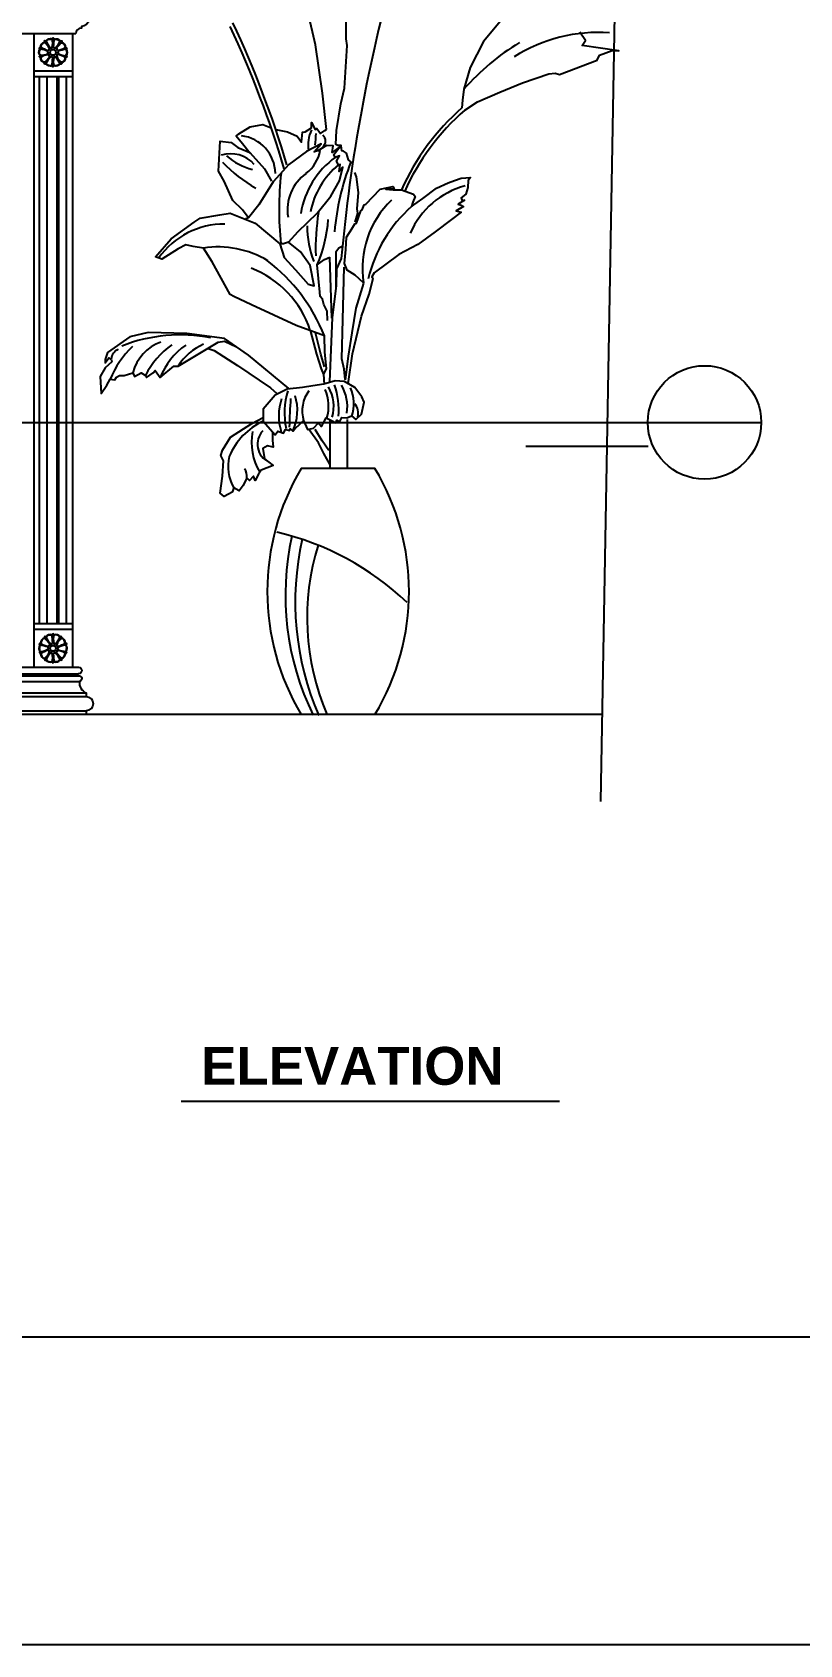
# Model space of a CAD drawing. Header units: inches. Extents: x 10 to 52.5, y 12.6 to 37.4.
# Drawn here: x 12.846 to 13.657, y 12.576 to 14.281 of the extents above; entities that cross this region are included whole.
import ezdxf

# ---------------------------------------------------------------- set-up
doc = ezdxf.new("R2010")
doc.units = ezdxf.units.IN
doc.header["$MEASUREMENT"] = 0
for name, color, linetype in [('02', 2, 'Continuous'), ('1', 1, 'Continuous'), ('4', 4, 'Continuous'), ('kadrbm', 4, 'Continuous')]:
    doc.layers.add(name, color=color, linetype=linetype)
doc.styles.add('HT', font='swisseb.ttf')

# ---------------------------------------------------------------- blocks, each defined once
blk = doc.blocks.new('kadrbm')
at = {"layer": 'kadrbm', "color": 4}
blk.add_lwpolyline([(0, 0), (0, 24.7972), (21, 24.7972), (21, 0), (0, 0)], close=True, dxfattribs=at)
blk.add_lwpolyline([(20.6631, 0.3257), (20.6631, 24.4603), (0.3369, 24.4603), (0.3369, 0.3257), (20.6631, 0.3257)], dxfattribs=at)

msp = doc.modelspace()

# ---------------------------------------------------------------- linework, layer by layer
at = {"layer": '02'}
for p, q in [((13.447, 13.4679), (13.4925, 16.0515)), ((12.8475, 13.6097), (12.8475, 14.2797)), ((12.8885, 14.2397), (12.8475, 14.2397)), ((12.8885, 14.2337), (12.8475, 14.2337)), ((12.8531, 13.6557), (12.8531, 14.2337)), ((12.8615, 13.6557), (12.8615, 14.2337)), ((12.8719, 13.6557), (12.8719, 14.2337)), ((12.8735, 13.6557), (12.8735, 14.2337)), ((12.8819, 13.6557), (12.8819, 14.2337)), ((11.1377, 13.8685), (13.6167, 13.8685)), ((12.8885, 13.6557), (12.8475, 13.6557)), ((12.8885, 13.6497), (12.8475, 13.6497)), ((11.443, 13.5947), (12.8955, 13.5947)), ((11.444, 13.6027), (12.8945, 13.6027)), ((11.444, 13.6007), (12.8945, 13.6007)), ((11.436, 13.5827), (12.9025, 13.5827)), ((11.436, 13.5787), (12.9025, 13.5787)), ((11.436, 13.5637), (12.9025, 13.5637)), ((13.0031, 13.1511), (13.4031, 13.1511))]:
    msp.add_line(p, q, dxfattribs=at)
for points in [[(13.1569, 14.1781), (13.1525, 14.2167), (13.1453, 14.2676), (13.1285, 14.3396), (13.1231, 14.3612), (13.1183, 14.3714), (13.1195, 14.3786)], [(13.185, 14.1418), (13.1801, 14.1462), (13.1779, 14.1532), (13.1749, 14.1554), (13.1731, 14.1558), (13.1722, 14.1611), (13.1687, 14.1611), (13.1665, 14.1624), (13.1674, 14.1773), (13.1718, 14.2053), (13.1758, 14.222), (13.1785, 14.267), (13.1777, 14.2742), (13.1777, 14.2965), (13.1746, 14.3148), (13.1762, 14.326), (13.1738, 14.3499), (13.1762, 14.3586), (13.173, 14.3666)], [(13.3461, 14.299), (13.3228, 14.2711), (13.3089, 14.2436), (13.3021, 14.2207), (13.3008, 14.2093), (13.2999, 14.201)], [(13.303, 14.1988), (13.3165, 14.2076), (13.3402, 14.2178), (13.3643, 14.2275), (13.3919, 14.2372), (13.3987, 14.2377), (13.4033, 14.2364), (13.4431, 14.2516), (13.4457, 14.2567), (13.4588, 14.2618), (13.466, 14.2614), (13.4273, 14.2669), (13.4307, 14.2724), (13.4247, 14.2812)], [(13.0762, 14.1528), (13.0681, 14.1631), (13.0612, 14.1712), (13.064, 14.1735), (13.0762, 14.181), (13.0894, 14.1833), (13.0983, 14.18)], [(13.1031, 14.1782), (13.1033, 14.1781), (13.1154, 14.1758), (13.1258, 14.1712), (13.1304, 14.1649), (13.1315, 14.1752), (13.1344, 14.1758), (13.1408, 14.1798), (13.1408, 14.1856), (13.1448, 14.1781), (13.1465, 14.1793), (13.1488, 14.1764), (13.1506, 14.1741), (13.1552, 14.177), (13.1569, 14.1781)], [(13.0738, 14.0853), (13.0681, 14.0934), (13.0577, 14.1032), (13.0485, 14.1234), (13.0427, 14.1343), (13.0444, 14.166), (13.056, 14.1643), (13.0629, 14.1591), (13.0756, 14.1539), (13.0911, 14.1366), (13.0986, 14.1234)], [(13.1165, 14.0591), (13.1269, 14.0704), (13.1471, 14.0899), (13.1615, 14.1078), (13.1707, 14.1239), (13.1742, 14.1384), (13.1702, 14.1337), (13.1713, 14.1412), (13.1696, 14.1407), (13.1673, 14.1447), (13.1707, 14.1505), (13.1661, 14.1487), (13.1644, 14.1516), (13.1713, 14.1602), (13.1627, 14.1539), (13.1638, 14.1608), (13.1569, 14.1614), (13.1477, 14.1556), (13.1436, 14.1545), (13.1511, 14.1631), (13.1356, 14.1551), (13.1171, 14.1412), (13.1004, 14.1228), (13.0854, 14.0986), (13.0744, 14.0848), (13.0715, 14.0836)], [(13.1872, 14.0804), (13.1898, 14.0896), (13.1894, 14.0944), (13.1907, 14.1115), (13.1885, 14.1282), (13.1867, 14.1326)], [(13.1959, 14.0162), (13.1871, 14.0241), (13.1788, 14.0294), (13.176, 14.0367), (13.1773, 14.0512), (13.1779, 14.0642), (13.1836, 14.0733), (13.1867, 14.0784), (13.1886, 14.0793), (13.1931, 14.0923), (13.1945, 14.0933), (13.1965, 14.0986), (13.1984, 14.0991), (13.2134, 14.115), (13.2269, 14.1179), (13.2284, 14.1155), (13.2197, 14.115), (13.2274, 14.1145), (13.2361, 14.1145), (13.2487, 14.1097), (13.2506, 14.1073), (13.2482, 14.1015), (13.2467, 14.0967), (13.2588, 14.1054), (13.2733, 14.116), (13.2854, 14.1218), (13.2921, 14.1242), (13.2994, 14.1266), (13.3091, 14.1276), (13.3066, 14.1242), (13.3062, 14.1169), (13.3042, 14.1097), (13.2994, 14.1058), (13.3004, 14.1029), (13.3028, 14.1034), (13.296, 14.0991), (13.2994, 14.0981), (13.3018, 14.0967), (13.2941, 14.0923), (13.2994, 14.0909), (13.2892, 14.0832), (13.2718, 14.0701), (13.2535, 14.0566), (13.2332, 14.046), (13.2071, 14.0267), (13.2047, 14.0223), (13.2063, 14.0207)], [(13.1546, 13.9087), (13.154, 13.9196), (13.1569, 13.9254), (13.1552, 13.9427), (13.1546, 13.96), (13.1246, 13.9709), (13.0773, 13.9928), (13.0589, 14.0015), (13.0548, 14.0038), (13.0358, 14.0383), (13.0266, 14.0527), (13.0156, 14.0545), (13.0081, 14.0562), (13, 14.0522), (12.9827, 14.0412), (12.9758, 14.0435), (12.9925, 14.0625), (13.0168, 14.0804), (13.0231, 14.0844), (13.0439, 14.0879), (13.0548, 14.0896), (13.0814, 14.0793), (13.1073, 14.0574), (13.1119, 14.0429), (13.124, 14.0297), (13.1373, 14.0147), (13.1436, 14.013), (13.1396, 14.0343), (13.1292, 14.0487), (13.1165, 14.0591), (13.1113, 14.0574), (13.1085, 14.0574)], [(13.1665, 14.0487), (13.17, 14.053), (13.1741, 14.0553)], [(13.1665, 14.0487), (13.1668, 14.0231), (13.1665, 14.0102)], [(13.1469, 14.035), (13.1546, 14.0409), (13.1602, 14.0433)], [(13.1579, 13.9763), (13.1576, 13.9861), (13.1541, 13.9933), (13.1526, 13.9987), (13.15, 14.0015), (13.1497, 14.0063), (13.1469, 14.035)], [(13.1624, 13.9789), (13.1602, 14.0433)], [(13.1604, 13.9115), (13.1633, 13.9795), (13.1673, 14.0129), (13.1679, 14.0308), (13.1725, 14.0417)], [(13.1765, 13.9138), (13.1754, 13.9247), (13.1731, 13.9357), (13.1742, 13.9772), (13.1754, 14.0325)], [(13.1763, 14.0411), (13.1766, 14.0433)], [(13.1959, 14.0157), (13.1877, 13.9892), (13.1836, 13.9633), (13.1798, 13.9387), (13.1766, 13.9135)], [(13.1798, 13.9094), (13.1842, 13.9409), (13.1937, 13.981), (13.2019, 14.0041), (13.2063, 14.0208)], [(13.117, 13.9044), (13.0744, 13.9395), (13.049, 13.9574), (13.0092, 13.9626), (12.9682, 13.9637), (12.9486, 13.9591), (12.925, 13.9424), (12.9227, 13.9349), (12.9227, 13.9315), (12.9267, 13.9367), (12.929, 13.9355), (12.9296, 13.9326), (12.9227, 13.9263), (12.9175, 13.9171), (12.9186, 13.8992), (12.9244, 13.9078), (12.9278, 13.9142), (12.933, 13.9136), (12.9348, 13.9165), (12.9377, 13.9182), (12.9428, 13.9182), (12.9521, 13.9211), (12.9538, 13.9171), (12.9607, 13.9211), (12.9653, 13.9182), (12.9665, 13.9159), (12.9734, 13.9211), (12.9757, 13.9234), (12.9809, 13.9159), (12.9953, 13.928), (12.9999, 13.928), (13.0421, 13.9534), (13.049, 13.9545), (13.0617, 13.9485)], [(13.1396, 13.9659), (13.1462, 13.9406), (13.1513, 13.9251), (13.1538, 13.9191)], [(13.1548, 13.9274), (13.1507, 13.9406), (13.1475, 13.9532), (13.145, 13.9633)], [(13.0317, 13.9465), (13.038, 13.9447), (13.0628, 13.9286), (13.0974, 13.905), (13.1043, 13.8992)], [(13.1315, 13.9055), (13.1153, 13.9038), (13.1026, 13.8975), (13.0899, 13.8825), (13.0899, 13.8698), (13.1026, 13.8554), (13.1055, 13.8594), (13.1113, 13.8571), (13.1136, 13.8612), (13.1176, 13.86), (13.1182, 13.8617), (13.1211, 13.8594), (13.1234, 13.8617), (13.1291, 13.8669), (13.1326, 13.8704), (13.1366, 13.8612), (13.143, 13.8623), (13.1482, 13.8681), (13.1516, 13.8641), (13.1563, 13.8733), (13.162, 13.8704), (13.1666, 13.8681), (13.1678, 13.871), (13.1707, 13.8687), (13.173, 13.8738), (13.1782, 13.8733), (13.1834, 13.8756), (13.188, 13.8715), (13.1937, 13.8773), (13.1966, 13.89), (13.1943, 13.8957), (13.1868, 13.9055), (13.1759, 13.9119), (13.1661, 13.9125), (13.1539, 13.909), (13.1424, 13.9073), (13.1315, 13.9055)], [(13.0997, 13.8583), (13.0997, 13.8496), (13.1003, 13.8422), (13.0945, 13.8439), (13.0893, 13.841), (13.0911, 13.8301), (13.1003, 13.8231), (13.0876, 13.818), (13.0847, 13.8139), (13.0813, 13.807), (13.0795, 13.8116), (13.0755, 13.807), (13.0726, 13.8099), (13.0686, 13.8018), (13.0645, 13.7961), (13.0588, 13.7995), (13.057, 13.7949), (13.053, 13.7926), (13.0484, 13.7903), (13.0444, 13.7938), (13.0467, 13.8116), (13.0478, 13.8278), (13.0449, 13.8335), (13.0467, 13.8393), (13.0553, 13.8531), (13.0778, 13.8675), (13.0899, 13.8738)], [(13.1603, 13.8243), (13.154, 13.8358), (13.1482, 13.8468), (13.1384, 13.8606)], [(13.1592, 13.8387), (13.1523, 13.8491), (13.1448, 13.8612)], [(13.1603, 13.871), (13.1603, 13.8198)], [(13.1788, 13.8715), (13.1788, 13.8198)]]:
    msp.add_lwpolyline(points, dxfattribs=at)
for points in [[(12.8531, 14.2646, -0.180604), (12.8544, 14.2651, -0.357474), (12.8584, 14.2706, -0.264527), (12.8587, 14.2722, -0.180604), (12.8601, 14.2717, -0.357474), (12.8666, 14.2739, -0.264527), (12.8678, 14.275, -0.180604), (12.8686, 14.2738, -0.357474), (12.8751, 14.2718, -0.264527), (12.8767, 14.2719, -0.180604), (12.8767, 14.2705, -0.357474), (12.8807, 14.265, -0.264527), (12.8821, 14.2642, -0.180604), (12.8813, 14.2631, -0.357474), (12.8813, 14.2562, -0.264527), (12.882, 14.2548, -0.180604), (12.8806, 14.2543, -0.357474), (12.8767, 14.2488, -0.264527), (12.8763, 14.2472, -0.180604), (12.875, 14.2477, -0.357474), (12.8685, 14.2455, -0.264527), (12.8673, 14.2444, -0.180604), (12.8665, 14.2456, -0.357474), (12.86, 14.2476, -0.264527), (12.8584, 14.2475, -0.180604), (12.8584, 14.2489, -0.357474), (12.8543, 14.2544, -0.264527), (12.853, 14.2552, -0.180604), (12.8538, 14.2563, -0.357474), (12.8537, 14.2632, -0.264527)], [(12.8535, 14.2644, -0.239366), (12.855, 14.2645, -0.425246), (12.8591, 14.2703, -0.339502), (12.859, 14.2717, -0.239366), (12.8602, 14.271, -0.425246), (12.8669, 14.2733, -0.339502), (12.8677, 14.2745, -0.239366), (12.8682, 14.2731, -0.425246), (12.875, 14.271, -0.339502), (12.8763, 14.2716, -0.239366), (12.876, 14.2702, -0.425246), (12.8802, 14.2645, -0.339502), (12.8816, 14.2641, -0.239366), (12.8805, 14.2632, -0.425246), (12.8806, 14.2561, -0.339502), (12.8815, 14.255, -0.239366), (12.8801, 14.2549, -0.425246), (12.876, 14.2491, -0.339502), (12.8761, 14.2477, -0.239366), (12.8749, 14.2484, -0.425246), (12.8681, 14.2461, -0.339502), (12.8674, 14.2449, -0.239366), (12.8669, 14.2462, -0.425246), (12.8601, 14.2484, -0.339502), (12.8587, 14.2478, -0.239366), (12.8591, 14.2492, -0.425246), (12.8548, 14.2549, -0.339502), (12.8534, 14.2553, -0.239366), (12.8545, 14.2562, -0.425246), (12.8545, 14.2633, -0.339502)], [(12.8531, 13.6248, 0.180604), (12.8544, 13.6243, 0.357474), (12.8584, 13.6188, 0.264527), (12.8587, 13.6172, 0.180604), (12.8601, 13.6177, 0.357474), (12.8666, 13.6155, 0.264527), (12.8678, 13.6144, 0.180604), (12.8686, 13.6156, 0.357474), (12.8751, 13.6176, 0.264527), (12.8767, 13.6175, 0.180604), (12.8767, 13.6189, 0.357474), (12.8807, 13.6244, 0.264527), (12.8821, 13.6252, 0.180604), (12.8813, 13.6263, 0.357474), (12.8813, 13.6332, 0.264527), (12.882, 13.6346, 0.180604), (12.8806, 13.6351, 0.357474), (12.8767, 13.6406, 0.264527), (12.8763, 13.6422, 0.180604), (12.875, 13.6417, 0.357474), (12.8685, 13.6439, 0.264527), (12.8673, 13.645, 0.180604), (12.8665, 13.6438, 0.357474), (12.86, 13.6418, 0.264527), (12.8584, 13.6419, 0.180604), (12.8584, 13.6405, 0.357474), (12.8543, 13.635, 0.264527), (12.853, 13.6342, 0.180604), (12.8538, 13.6331, 0.357474), (12.8537, 13.6262, 0.264527)], [(12.8535, 13.625, 0.239366), (12.855, 13.6249, 0.425246), (12.8591, 13.6191, 0.339502), (12.859, 13.6177, 0.239366), (12.8602, 13.6184, 0.425246), (12.8669, 13.6161, 0.339502), (12.8677, 13.6149, 0.239366), (12.8682, 13.6162, 0.425246), (12.875, 13.6184, 0.339502), (12.8763, 13.6178, 0.239366), (12.876, 13.6192, 0.425246), (12.8802, 13.6249, 0.339502), (12.8816, 13.6253, 0.239366), (12.8805, 13.6262, 0.425246), (12.8806, 13.6333, 0.339502), (12.8815, 13.6344, 0.239366), (12.8801, 13.6345, 0.425246), (12.876, 13.6403, 0.339502), (12.8761, 13.6417, 0.239366), (12.8749, 13.641, 0.425246), (12.8681, 13.6433, 0.339502), (12.8674, 13.6445, 0.239366), (12.8669, 13.6431, 0.425246), (12.8601, 13.641, 0.339502), (12.8587, 13.6416, 0.239366), (12.8591, 13.6402, 0.425246), (12.8548, 13.6345, 0.339502), (12.8534, 13.6341, 0.239366), (12.8545, 13.6332, 0.425246), (12.8545, 13.6261, 0.339502)]]:
    msp.add_lwpolyline(points, format="xyb", close=True, dxfattribs=at)
for points in [[(12.8625, 14.2597, -0.1255), (12.8618, 14.2615, -0.1255), (12.8635, 14.2626), (12.8651, 14.2615)], [(12.8635, 14.2568, -0.1255), (12.8618, 14.2578, -0.1255), (12.8625, 14.2597), (12.8645, 14.2597)], [(12.8635, 14.2626, -0.1255), (12.864, 14.2645, -0.1255), (12.866, 14.2644)], [(12.8666, 14.2568), (12.866, 14.2549, -0.1255), (12.864, 14.2548, -0.1255), (12.8635, 14.2568), (12.8651, 14.2579)], [(12.8666, 14.2625), (12.866, 14.2644, -0.1255), (12.8675, 14.2657, -0.1255), (12.8691, 14.2644), (12.8685, 14.2625)], [(12.8691, 14.2549, -0.1255), (12.8675, 14.2537, -0.1255), (12.866, 14.2549)], [(12.87, 14.2579), (12.8716, 14.2568, -0.1255), (12.8711, 14.2548, -0.1255), (12.8691, 14.2549), (12.8685, 14.2568)], [(12.8691, 14.2644, -0.1255), (12.8711, 14.2645, -0.1255), (12.8716, 14.2626)], [(12.87, 14.2615), (12.8716, 14.2626, -0.1255), (12.8732, 14.2615, -0.1255), (12.8725, 14.2597)], [(12.8705, 14.2597), (12.8725, 14.2597, -0.1255), (12.8732, 14.2578, -0.1255), (12.8716, 14.2568)], [(13.2081, 13.5597, 0.276716), (13.2081, 13.8198), (13.1301, 13.8198, 0.276716), (13.1301, 13.5597)], [(12.8651, 13.6315), (12.8635, 13.6326, 0.1255), (12.8618, 13.6315, 0.1255), (12.8625, 13.6297), (12.8645, 13.6297)], [(12.8625, 13.6297, 0.1255), (12.8618, 13.6278, 0.1255), (12.8635, 13.6268)], [(12.8666, 13.6325), (12.866, 13.6344, 0.1255), (12.864, 13.6345, 0.1255), (12.8635, 13.6326)], [(12.8651, 13.6279), (12.8635, 13.6268, 0.1255), (12.864, 13.6248, 0.1255), (12.866, 13.6249), (12.8666, 13.6268)], [(12.8691, 13.6344, 0.1255), (12.8675, 13.6357, 0.1255), (12.866, 13.6344)], [(12.866, 13.6249, 0.1255), (12.8675, 13.6237, 0.1255), (12.8691, 13.6249)], [(12.87, 13.6315), (12.8716, 13.6326, 0.1255), (12.8711, 13.6345, 0.1255), (12.8691, 13.6344), (12.8685, 13.6325)], [(12.8685, 13.6268), (12.8691, 13.6249, 0.1255), (12.8711, 13.6248, 0.1255), (12.8716, 13.6268)], [(12.87, 13.6279), (12.8716, 13.6268, 0.1255), (12.8732, 13.6278, 0.1255), (12.8725, 13.6297)], [(12.8705, 13.6297), (12.8725, 13.6297, 0.1255), (12.8732, 13.6315, 0.1255), (12.8716, 13.6326)]]:
    msp.add_lwpolyline(points, format="xyb", dxfattribs=at)
for centre, radius in [((12.8675, 14.2597), 0.003), ((13.5567, 13.8685), 0.06), ((12.8675, 13.6297), 0.003)]:
    msp.add_circle(centre, radius, dxfattribs=at)
for centre, radius, start, end in [((14.8636, 13.8905), 1.6979, 164.2874, 174.889), ((12.117, 13.8444), 1.0371, 16.3571, 25.2578), ((12.1198, 13.8486), 1.0371, 16.3571, 25.2578), ((12.8483, 14.2574), 0.0166, 22.3166, 52.4518), ((12.9601, 14.3242), 0.1129, 207.6923, 211.8774), ((12.8506, 14.2692), 0.0166, 346.3166, 16.4518), ((12.9803, 14.2575), 0.1129, 171.6923, 175.8774), ((12.8594, 14.2773), 0.0166, 310.3166, 340.4518), ((12.9575, 14.1916), 0.1129, 135.6923, 139.8774), ((13.49, 14.0564), 0.2496, 121.1356, 138.826), ((13.4439, 14.1162), 0.1646, 85.7179, 122.5393), ((12.8533, 14.2465), 0.0166, 58.3166, 88.4518), ((12.8348, 14.3676), 0.1129, 279.6923, 283.8774), ((12.8637, 14.2407), 0.0166, 94.3166, 124.4518), ((12.9045, 14.3663), 0.1129, 243.6923, 247.8774), ((12.7776, 14.3278), 0.1129, 315.6923, 319.8774), ((12.8756, 14.2421), 0.0166, 130.3166, 160.4518), ((12.7547, 14.2619), 0.1129, 351.6923, 355.8774), ((12.8844, 14.2502), 0.0166, 166.3166, 196.4518), ((12.775, 14.1952), 0.1129, 27.6923, 31.8774), ((12.8868, 14.262), 0.0166, 202.3166, 232.4518), ((12.8713, 14.2787), 0.0166, 274.3166, 304.4518), ((12.8818, 14.2728), 0.0166, 238.3166, 268.4518), ((12.8306, 14.1531), 0.1129, 63.6923, 67.8774), ((12.9003, 14.1517), 0.1129, 99.6923, 103.8774), ((13.4707, 14.008), 0.2577, 131.5102, 155.5841), ((13.4738, 14.0058), 0.2577, 131.5102, 155.5841), ((13.0619, 14.1309), 0.0409, 1.2084, 83.1245), ((13.1723, 14.1618), 0.035, 153.0364, 189.6406), ((13.0272, 14.1768), 0.1186, 352.6179, 358.5752), ((13.1477, 14.1659), 0.00809, 310.5173, 49.4827), ((13.0551, 14.1185), 0.0341, 41.9456, 106.3987), ((13.0945, 14.2005), 0.0664, 229.2112, 256.1362), ((13.1114, 14.1631), 0.0394, 307.0014, 349.9382), ((13.1502, 14.2395), 0.1409, 222.8596, 241.0192), ((13.4423, 14.0934), 0.3357, 173.4034, 186.1704), ((13.22, 14.0745), 0.0917, 125.9817, 170.5469), ((13.2235, 14.0746), 0.0853, 129.2276, 168.8073), ((13.4356, 14.0455), 0.2715, 158.7458, 174.7882), ((13.1629, 14.0932), 0.0474, 125.8198, 189.1803), ((13.3267, 14.0331), 0.0887, 105.1957, 156.3362), ((13.2948, 14.0313), 0.1001, 133.7431, 188.697), ((13.3988, 14.052), 0.2535, 171.2571, 181.6565), ((13.0164, 14.0923), 0.1425, 336.3115, 356.2612), ((13.3423, 13.9876), 0.145, 131.2269, 166.968), ((13.0487, 13.993), 0.0852, 89.5797, 144.6215), ((13.2451, 14.0772), 0.1088, 180.4413, 200.8191), ((13.0421, 13.9519), 0.1021, 59.0177, 98.74), ((13.0385, 13.932), 0.1067, 18.4965, 68.7328), ((12.9794, 13.89), 0.1886, 21.7844, 52.37), ((13.0189, 13.877), 0.0983, 133.1644, 157.8124), ((12.942, 13.9341), 0.013, 114.866, 173.8334), ((13.0019, 13.7925), 0.1685, 78.8607, 111.4658), ((12.9974, 13.9095), 0.0468, 109.9666, 165.642), ((13.0457, 13.8773), 0.0902, 125.533, 152.9957), ((13.052, 13.8876), 0.0766, 125.159, 158.2988), ((13.0514, 13.8953), 0.061, 113.7187, 147.5596), ((13.1623, 13.8754), 0.056, 161.2542, 197.1742), ((13.19, 13.8785), 0.0777, 162.4429, 192.0991), ((14.4597, 13.8158), 1.3432, 176.6673, 177.9597), ((13.0755, 13.8812), 0.0505, 334.518, 17.9246), ((13.1663, 13.8807), 0.0352, 142.9072, 196.9445), ((13.1165, 13.8857), 0.0426, 342.7247, 24.435), ((13.123, 13.8856), 0.0414, 343.724, 29.7094), ((13.0902, 13.8816), 0.0796, 355.2271, 19.4405), ((13.1319, 13.8848), 0.047, 351.9889, 29.6004), ((13.1416, 13.8881), 0.0441, 342.5768, 22.7962), ((13.1747, 13.8785), 0.0156, 345.1127, 38.2891), ((13.1182, 13.8066), 0.0692, 114.0969, 158.1748), ((13.1048, 13.8455), 0.021, 137.0588, 244.2964), ((13.14, 13.8476), 0.0625, 169.6764, 210.4846), ((13.0977, 13.822), 0.045, 166.7111, 210.064), ((13.0596, 13.8116), 0.0131, 352.4685, 37.4335), ((13.0359, 13.4607), 0.2997, 46.5184, 76.8293), ((13.3998, 13.6857), 0.2865, 167.3739, 206.2349), ((13.4267, 13.6789), 0.303, 167.4068, 203.3789), ((13.3948, 13.662), 0.2585, 162.7288, 203.226), ((12.7776, 13.5616), 0.1129, 40.1226, 44.3077), ((12.8756, 13.6473), 0.0166, 199.5482, 229.6834), ((12.7547, 13.6275), 0.1129, 4.1226, 8.3077), ((12.8844, 13.6392), 0.0166, 163.5482, 193.6834), ((12.775, 13.6942), 0.1129, 328.1226, 332.3077), ((12.8868, 13.6274), 0.0166, 127.5482, 157.6834), ((12.8533, 13.6428), 0.0166, 271.5482, 301.6834), ((12.8348, 13.5217), 0.1129, 76.1226, 80.3077), ((12.8637, 13.6487), 0.0166, 235.5482, 265.6834), ((12.9045, 13.5231), 0.1129, 112.1226, 116.3077), ((12.8483, 13.632), 0.0166, 307.5482, 337.6834), ((12.9601, 13.5652), 0.1129, 148.1226, 152.3077), ((12.8506, 13.6202), 0.0166, 343.5482, 13.6834), ((12.9803, 13.6319), 0.1129, 184.1226, 188.3077), ((12.8594, 13.6121), 0.0166, 19.5482, 49.6834), ((12.9575, 13.6978), 0.1129, 220.1226, 224.3077), ((12.8713, 13.6107), 0.0166, 55.5482, 85.6834), ((12.8306, 13.7363), 0.1129, 292.1226, 296.3077), ((12.8818, 13.6165), 0.0166, 91.5482, 121.6834), ((12.9003, 13.7376), 0.1129, 256.1226, 260.3077)]:
    msp.add_arc(centre, radius, start, end, dxfattribs=at)
at = {"layer": '1'}
msp.add_line((13.4487, 13.5597), (11.1657, 13.5597), dxfattribs=at)
msp.add_lwpolyline([(13.3677, 13.8433), (13.4971, 13.8433)], dxfattribs=at)
at = {"layer": '4'}
for p, q in [((12.8885, 13.6097), (12.8885, 14.2797)), ((11.444, 13.6097), (12.8945, 13.6097))]:
    msp.add_line(p, q, dxfattribs=at)
for points in [[(12.9185, 14.3097), (11.4185, 14.3097), (11.4185, 14.3042, -0.367114), (11.4312, 14.2944, 0.374451), (11.4395, 14.2872), (11.4395, 14.2852, -0.399943), (11.4455, 14.2797), (12.8915, 14.2797)], [(12.9185, 14.3097), (12.9185, 14.3042, 0.367114), (12.9058, 14.2944, -0.374451), (12.8975, 14.2872), (12.8975, 14.2852, 0.399943), (12.8915, 14.2797)], [(12.8945, 13.6097, -1), (12.8945, 13.6027, 1), (12.8945, 13.6007, -0.980432), (12.8955, 13.5947, 0.353813), (12.9025, 13.5827), (12.9025, 13.5787, -1), (12.9025, 13.5637), (12.9025, 13.5597)]]:
    msp.add_lwpolyline(points, format="xyb", dxfattribs=at)

# ---------------------------------------------------------------- block references
at = {"layer": 'kadrbm'}
msp.add_blockref('kadrbm', (10.0267, 12.5763), dxfattribs=at)

# ---------------------------------------------------------------- texts
at = {"layer": '02', "style": 'HT'}
msp.add_text('ELEVATION', height=0.04, dxfattribs=at).set_placement((13.0243, 13.1683))

doc.saveas('drawing.dxf')
